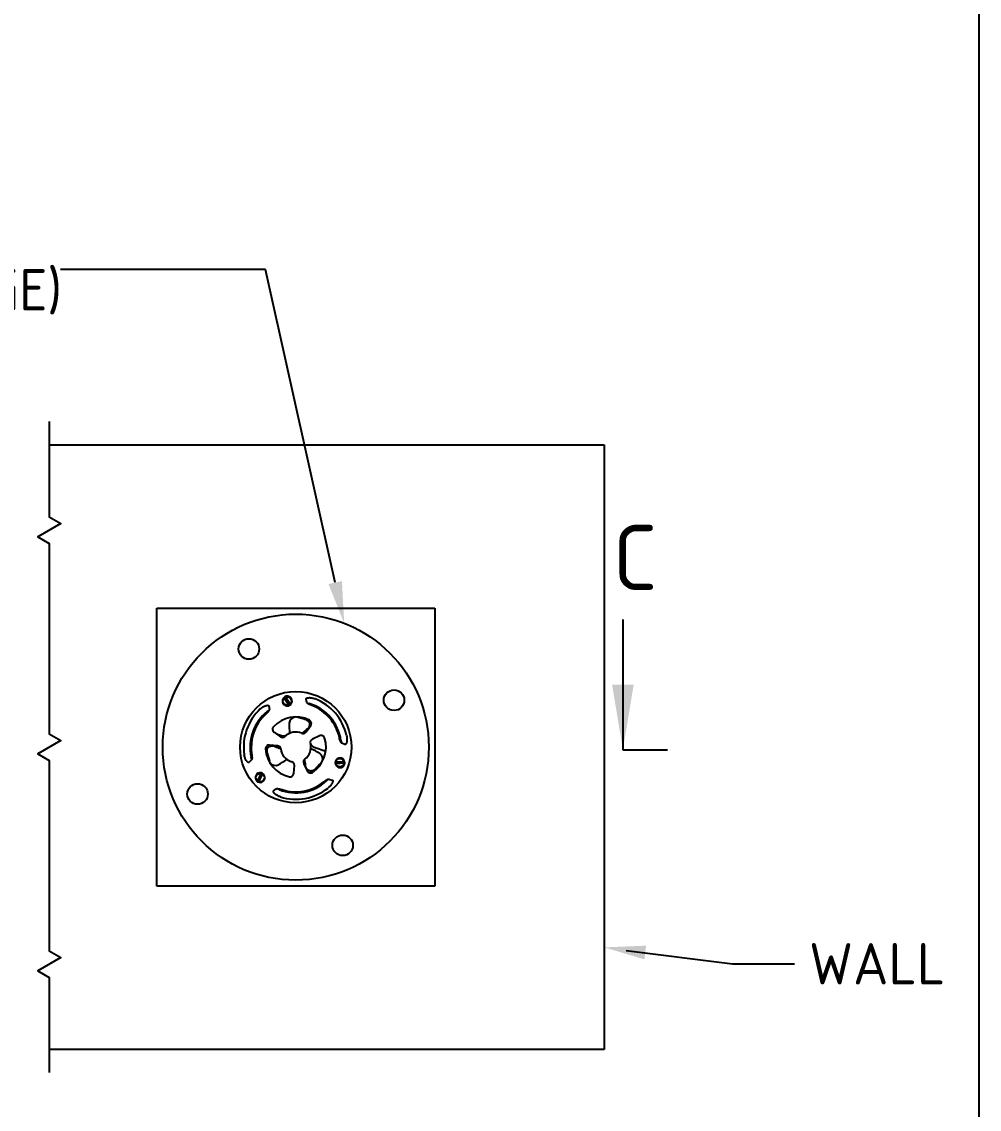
# Model space of a CAD drawing. Header units: millimetres. Extents: x 0 to 4637, y 0 to 3023.
# Drawn here: x 3991 to 4637, y 1555 to 2289 of the extents above; entities that cross this region are included whole.
import ezdxf
from ezdxf.enums import TextEntityAlignment as Align
from ezdxf.lldxf.tags import DXFTag

# ---------------------------------------------------------------- set-up
doc = ezdxf.new("R2010")
doc.units = ezdxf.units.MM
for name, color, linetype in [('__192.168.1.11_U', 7, 'Continuous'), ('Default', 7, 'Continuous'), ('WALL', 7, 'Continuous')]:
    doc.layers.add(name, color=color, linetype=linetype)
doc.styles.add('SEACAD_Solid_Edge_ISO', font='seiso.ttf')
doc.styles.get("Standard").update_dxf_attribs({"font": 'calibri.ttf'})
tags = doc.linetypes.add('CENTER2', pattern=[28.575, 19.05, -3.175, 3.175, -3.175]).pattern_tags.tags
tags[10:11] = [DXFTag(74, 4), DXFTag(75, 0), DXFTag(340, '0'), DXFTag(46, 0.0), DXFTag(50, 0.0), DXFTag(44, 0.0), DXFTag(45, 0.0)]
tags[8:9] = [DXFTag(74, 4), DXFTag(75, 0), DXFTag(340, '0'), DXFTag(46, 0.0), DXFTag(50, 0.0), DXFTag(44, 0.0), DXFTag(45, 0.0)]
tags[6:7] = [DXFTag(74, 4), DXFTag(75, 0), DXFTag(340, '0'), DXFTag(46, 0.0), DXFTag(50, 0.0), DXFTag(44, 0.0), DXFTag(45, 0.0)]
tags[4:5] = [DXFTag(74, 4), DXFTag(75, 0), DXFTag(340, '0'), DXFTag(46, 0.0), DXFTag(50, 0.0), DXFTag(44, 0.0), DXFTag(45, 0.0)]

# ---------------------------------------------------------------- blocks, each defined once
blk = doc.blocks.new('SE8')
at = {"color": 7, "linetype": 'Continuous', "style": 'SEACAD_Solid_Edge_ISO'}
blk.add_text('C', height=7, dxfattribs=at).set_placement((570.17, 223.04), align=Align.TOP_LEFT)
blk = doc.blocks.new('SEANNOT_GROUP20')
at = {"linetype": 'Continuous'}
blk.add_hatch(color=7, dxfattribs=at).paths.add_polyline_path([(570.91, 205.54), (572.08, 198.54), (573.24, 205.54)])
at = {"color": 7, "linetype": 'Continuous'}
blk.add_lwpolyline([(572.08, 212.54), (572.08, 198.54)], dxfattribs=at)

msp = doc.modelspace()

# ---------------------------------------------------------------- linework, layer by layer
msp.add_lwpolyline([(810.3822, 552.4492), (4637.0008, 552.4492), (4637.0008, 3023.4712), (810.3822, 3023.4712)], close=True)
at = {"color": 7, "linetype": 'CENTER2'}
msp.add_lwpolyline([(4009.5133, 2019.325), (4009.5133, 1955.1376), (4017.3615, 1950.6064), (4001.6652, 1941.5441), (4009.5133, 1937.013), (4009.5133, 1808.638), (4017.3615, 1804.1069), (4001.6652, 1795.0446), (4009.5133, 1790.5134), (4009.5133, 1662.1385), (4017.3615, 1657.6073), (4001.6652, 1648.545), (4009.5133, 1644.0138), (4009.5133, 1579.8264)], dxfattribs=at)
at = {"layer": '__192.168.1.11_U', "color": 7, "linetype": 'Continuous'}
for p, q in [((4168.1906, 1832.6177), (4168.1543, 1832.6736)), ((4168.2808, 1832.4788), (4168.1906, 1832.6177)), ((4168.2808, 1832.4788), (4170.9756, 1828.3303)), ((4169.012, 1833.1512), (4168.9757, 1833.2071)), ((4169.1022, 1833.0124), (4169.012, 1833.1512)), ((4169.1022, 1833.0124), (4171.7969, 1828.8638)), ((4170.9756, 1828.3303), (4171.0658, 1828.1914)), ((4171.0658, 1828.1914), (4171.102, 1828.1356)), ((4171.7969, 1828.8638), (4171.8871, 1828.725)), ((4171.8871, 1828.725), (4171.9234, 1828.6691)), ((4183.2998, 1829.7585), (4182.7451, 1832.0203)), ((4157.6966, 1827.3645), (4157.9917, 1825.0544)), ((4182.8437, 1809.8084), (4185.8869, 1814.2412)), ((4161.1532, 1809.6439), (4165.5859, 1806.6007)), ((4162.8192, 1808.5001), (4166.1274, 1807.3306)), ((4191.8707, 1807.2423), (4187.0189, 1804.925)), ((4163.4444, 1800.5432), (4158.0839, 1800.9623)), ((4163.4068, 1799.6352), (4160.0986, 1800.8048)), ((4188.2306, 1799.5162), (4196.0287, 1796.7593)), ((4208.9455, 1801.3755), (4206.7973, 1802.275)), ((4145.9391, 1790.9632), (4144.2576, 1789.3518)), ((4174.4321, 1781.8409), (4174.8512, 1787.2014)), ((4181.168, 1788.3755), (4183.4853, 1783.5236)), ((4202.977, 1789.384), (4202.9105, 1789.3805)), ((4203.0284, 1788.4059), (4202.9619, 1788.4024)), ((4203.1424, 1789.3927), (4202.977, 1789.384)), ((4203.1938, 1788.4146), (4203.0284, 1788.4059)), ((4208.0826, 1789.6521), (4203.1424, 1789.3927)), ((4208.1339, 1788.674), (4203.1938, 1788.4146)), ((4208.0826, 1789.6521), (4208.2479, 1789.6608)), ((4208.1339, 1788.674), (4208.2993, 1788.6827)), ((4208.2479, 1789.6608), (4208.3144, 1789.6643)), ((4208.2993, 1788.6827), (4208.3658, 1788.6862)), ((4150.1448, 1776.8932), (4150.1145, 1776.8338)), ((4150.2199, 1777.0407), (4150.1448, 1776.8932)), ((4150.2199, 1777.0407), (4152.4653, 1781.4487)), ((4151.0927, 1776.5962), (4153.338, 1781.0042)), ((4152.4653, 1781.4487), (4152.5404, 1781.5963)), ((4152.5404, 1781.5963), (4152.5707, 1781.6556)), ((4153.338, 1781.0042), (4153.4132, 1781.1517)), ((4153.4132, 1781.1517), (4153.4434, 1781.2111)), ((4198.2171, 1778.0055), (4200.4533, 1777.355)), ((4151.0175, 1776.4486), (4150.9873, 1776.3893)), ((4151.0927, 1776.5962), (4151.0175, 1776.4486)), ((4160.8139, 1769.9871), (4162.667, 1771.3977))]:
    msp.add_line(p, q, dxfattribs=at)
for centre, radius in [((4175.8187, 1799.5757), 89.7833), ((4144.1588, 1865.8631), 6.9378), ((4175.8187, 1799.5757), 37.5457), ((4242.1052, 1831.2352), 6.9378), ((4170.0389, 1830.6713), 2.8567), ((4205.6382, 1789.0334), 2.8567), ((4151.779, 1779.0224), 2.8567), ((4109.5309, 1767.9166), 6.9378), ((4207.4774, 1733.2887), 6.9378)]:
    msp.add_circle(centre, radius, dxfattribs=at)
for centre, radius, start, end in [((4170.0389, 1830.6713), 3.2648, 317.7568218, 243.3022021), ((4170.0389, 1830.6713), 2.7496, 112.746868, 133.2658685), ((4170.0389, 1830.6713), 3.2648, 243.3022021, 317.7568218), ((4170.0389, 1830.6713), 2.7496, 292.746868, 313.2658685), ((4175.8187, 1799.5757), 30.8262, 8.5539199, 72.505104), ((4175.8187, 1799.5757), 35.1691, 12.8733944, 68.1856295), ((4175.8187, 1799.5757), 35.1691, 132.8733944, 188.1856295), ((4175.8187, 1799.5757), 30.8262, 128.5539199, 192.505104), ((4175.8187, 1799.5757), 30.1187, 132.3036845, 188.7553394), ((4175.8187, 1799.5757), 30.1187, 12.3036845, 68.7553394), ((4175.8187, 1799.5757), 20.4053, 63.3669917, 137.6920322), ((4214.7778, 1813.8082), 43.3723, 177.3896005, 186.481181), ((4175.6217, 1815.663), 4.1729, 93.3092905, 178.3455164), ((4165.125, 1796.5898), 28.0684, 47.5813214, 47.8443624), ((4183.8682, 1815.6271), 2.4486, 325.5295119, 63.3669917), ((4162.539, 1811.6626), 2.4486, 137.6920322, 235.5295119), ((4166.9718, 1808.6194), 2.4486, 235.5295119, 314.3695751), ((4167.4877, 1811.1782), 4.0811, 250.5295119, 305.6796074), ((4175.8187, 1799.5757), 10.2026, 66.6894488, 134.3695751), ((4180.825, 1811.1943), 2.4486, 246.6894488, 325.5295119), ((4194.6148, 1794.9124), 20.0741, 124.8600394, 136.1913801), ((4192.926, 1805.0327), 2.4486, 17.6920322, 115.5295119), ((4157.893, 1798.5211), 2.4486, 85.5295119, 183.3669917), ((4170.4591, 1818.1853), 20.0741, 244.8600394, 255.9028113), ((4162.0464, 1795.7875), 4.0811, 56.0151728, 70.5295119), ((4163.2535, 1798.102), 2.4486, 6.6894488, 85.5295119), ((4175.8187, 1799.5757), 10.2026, 306.6894488, 14.3695751), ((4188.0742, 1802.7154), 2.4486, 115.5295119, 194.3695751), ((4189.5909, 1803.3639), 4.0811, 195.3794165, 250.5295119), ((4175.8187, 1799.5757), 20.4053, 303.3669917, 17.6920322), ((4175.8187, 1799.5757), 20.4053, 183.3669917, 257.6920322), ((4183.7513, 1791.8076), 28.0684, 167.5813214, 167.8443624), ((4175.8187, 1799.5757), 10.2026, 186.6894488, 254.3695751), ((4183.3775, 1789.4308), 2.4486, 126.6894488, 205.5295119), ((4168.6637, 1758.7176), 43.3747, 57.3900315, 66.4306824), ((4189.8492, 1791.7026), 4.1729, 333.3092905, 58.3455164), ((4205.6382, 1789.0334), 3.2648, 123.3022021, 197.7568218), ((4205.6382, 1789.0334), 3.2648, 197.7568218, 123.3022021), ((4161.9851, 1791.3615), 4.1729, 213.3092905, 298.3455164), ((4144.012, 1826.2011), 43.3747, 297.3900315, 306.486907), ((4172.41, 1787.3923), 2.4486, 355.5295119, 74.3695751), ((4162.3821, 1785.6294), 20.0741, 4.8600394, 15.8968359), ((4205.6382, 1789.0334), 2.7496, 172.746868, 193.2658685), ((4205.6382, 1789.0334), 2.7496, 352.746868, 13.2658685), ((4151.779, 1779.0224), 3.2648, 77.7568218, 3.3022021), ((4151.779, 1779.0224), 2.7496, 232.746868, 253.2658685), ((4151.779, 1779.0224), 3.2648, 3.3022021, 77.7568218), ((4151.779, 1779.0224), 2.7496, 52.746868, 73.2658685), ((4175.8187, 1799.5757), 30.8262, 248.5539199, 312.505104), ((4171.9909, 1782.0318), 2.4486, 257.6920322, 355.5295119), ((4185.6948, 1784.5789), 2.4486, 205.5295119, 303.3669917), ((4178.5797, 1810.3296), 28.0684, 287.5813214, 287.8443624), ((4175.8187, 1799.5757), 35.1691, 252.8733944, 308.1856295), ((4175.8187, 1799.5757), 30.1187, 252.3036845, 308.7553394)]:
    msp.add_arc(centre, radius, start, end, dxfattribs=at)
for centre, major_axis, ratio, start_param, end_param in [((4176.4564, 1819.422), (-0.082, -0.316), 0.34561256, 2.99635968, 3.14022488), ((4182.3829, 1817.8811), (-0.0823, -0.3159), 0.34476919, 2.91912793, 3.14155602), ((4182.9833, 1811.6272), (-0.1917, 0.2642), 0.09952379, 2.6590968, 4.23039242), ((4156.6836, 1796.1077), (0.3148, 0.0867), 0.34476919, 2.91912793, 3.14155614), ((4158.3124, 1790.2049), (0.3147, 0.087), 0.34561256, 2.99635968, 3.14022487), ((4182.6732, 1787.3452), (0.3247, 0.0339), 0.09952379, 2.6590968, 4.23039242), ((4188.3895, 1784.7382), (-0.2324, 0.2293), 0.34476919, 2.91912793, 3.14155609), ((4192.6872, 1789.1002), (-0.2327, 0.229), 0.34561256, 2.99635968, 3.14022488)]:
    msp.add_ellipse(centre, major_axis=major_axis, ratio=ratio, start_param=start_param, end_param=end_param, dxfattribs=at)
for points, knots in [([(4182.7451, 1832.0203), (4182.7089, 1832.1629), (4182.7428, 1832.2901), (4182.8798, 1832.4617), (4182.9398, 1832.5151), (4183.0824, 1832.6127), (4183.1653, 1832.6573), (4183.3519, 1832.7385), (4183.4558, 1832.775), (4183.6776, 1832.8389), (4183.796, 1832.8664), (4184.0464, 1832.9131), (4184.1784, 1832.9323), (4184.4552, 1832.9622), (4184.6007, 1832.9729), (4185.049, 1832.9918), (4185.3643, 1832.9868), (4186.0255, 1832.9404), (4186.3741, 1832.8983), (4187.0767, 1832.7763), (4187.4336, 1832.6966), (4187.9781, 1832.5444), (4188.1624, 1832.4879), (4188.528, 1832.3645), (4188.7088, 1832.298), (4188.8875, 1832.2265)], [0, 0, 0, 0, 0.125, 0.125, 0.1875, 0.1875, 0.25, 0.25, 0.3125, 0.3125, 0.375, 0.375, 0.4375, 0.4375, 0.5, 0.5, 0.625, 0.625, 0.75, 0.75, 0.875, 0.875, 0.9375, 0.9375, 1, 1, 1, 1]), ([(4186.7322, 1827.6476), (4186.3269, 1827.8052), (4185.9302, 1827.9698), (4185.3512, 1828.2319), (4185.1627, 1828.3211), (4184.8048, 1828.5002), (4184.6339, 1828.5906), (4184.3109, 1828.7747), (4184.1596, 1828.8681), (4183.8903, 1829.0524), (4183.7707, 1829.1441), (4183.5656, 1829.3282), (4183.4833, 1829.4178), (4183.3602, 1829.5918), (4183.319, 1829.677), (4183.2998, 1829.7585)], [0, 0, 0, 0, 0.25, 0.25, 0.375, 0.375, 0.5, 0.5, 0.625, 0.625, 0.75, 0.75, 0.875, 0.875, 1, 1, 1, 1]), ([(4183.6322, 1829.3261), (4183.7266, 1829.3099), (4183.8213, 1829.2924), (4184.1095, 1829.2355), (4184.3039, 1829.1919), (4184.6959, 1829.0925), (4184.8926, 1829.0368), (4185.0857, 1828.976)], [0.844234397, 0.844234397, 0.844234397, 0.844234397, 0.875, 0.875, 0.9375, 0.9375, 1, 1, 1, 1]), ([(4151.8903, 1825.3497), (4152.1762, 1825.6152), (4152.4698, 1825.8576), (4152.9198, 1826.1931), (4153.0714, 1826.3002), (4153.3777, 1826.5052), (4153.5332, 1826.6037), (4153.9963, 1826.881), (4154.3013, 1827.0427), (4154.9028, 1827.3244), (4155.1996, 1827.4439), (4155.7617, 1827.6337), (4156.0299, 1827.7055), (4156.4085, 1827.776), (4156.531, 1827.7932), (4156.7613, 1827.8134), (4156.8698, 1827.8166), (4157.0719, 1827.8082), (4157.1656, 1827.7967), (4157.3354, 1827.7569), (4157.4104, 1827.7288), (4157.5363, 1827.6558), (4157.5876, 1827.6108), (4157.6636, 1827.5016), (4157.6878, 1827.4375), (4157.6966, 1827.3645)], [0, 0, 0, 0, 0.125, 0.125, 0.1875, 0.1875, 0.25, 0.25, 0.375, 0.375, 0.5, 0.5, 0.625, 0.625, 0.6875, 0.6875, 0.75, 0.75, 0.8125, 0.8125, 0.875, 0.875, 0.9375, 0.9375, 1, 1, 1, 1]), ([(4157.9917, 1825.0544), (4158.0029, 1824.9717), (4157.9954, 1824.879), (4157.9438, 1824.6734), (4157.8988, 1824.559), (4157.7754, 1824.3163), (4157.6976, 1824.1884), (4157.5129, 1823.9196), (4157.4056, 1823.7782), (4157.0556, 1823.3491), (4156.7785, 1823.0479), (4156.1889, 1822.4491), (4155.8718, 1822.1467), (4155.547, 1821.8511)], [0, 0, 0, 0, 0.125, 0.125, 0.25, 0.25, 0.375, 0.375, 0.5, 0.5, 0.75, 0.75, 1, 1, 1, 1]), ([(4156.6062, 1823.6824), (4156.9257, 1823.937), (4157.2526, 1824.1671), (4157.6758, 1824.4343), (4157.7663, 1824.4896), (4157.8572, 1824.5435)], [0, 0, 0, 0, 0.125, 0.125, 0.158768616, 0.158768616, 0.158768616, 0.158768616]), ([(4183.9647, 1817.3962), (4183.9373, 1817.421), (4183.9095, 1817.4453), (4183.7506, 1817.58), (4183.6085, 1817.6825), (4183.162, 1817.9551), (4182.8376, 1818.0923), (4182.4872, 1818.183)], [0.798948976, 0.798948976, 0.798948976, 0.798948976, 0.8125, 0.8125, 0.875, 0.875, 1, 1, 1, 1]), ([(4182.5514, 1818.1288), (4182.7265, 1818.0832), (4182.8956, 1818.0256), (4183.2218, 1817.8871), (4183.3798, 1817.8056), (4183.8253, 1817.5313), (4184.0855, 1817.3101), (4184.5289, 1816.7903), (4184.7022, 1816.5035), (4184.8913, 1816.0342), (4184.9425, 1815.8704), (4185.0182, 1815.5389), (4185.0433, 1815.37), (4185.0688, 1815.0257), (4185.0689, 1814.8491), (4185.0436, 1814.4944), (4185.0184, 1814.3178), (4184.9438, 1813.9661), (4184.8943, 1813.791), (4184.7706, 1813.4422), (4184.6966, 1813.2696), (4184.5281, 1812.9362), (4184.4332, 1812.7742), (4184.2226, 1812.4593), (4184.1057, 1812.3053), (4183.732, 1811.8691), (4183.4522, 1811.6103), (4183.141, 1811.3843)], [0, 0, 0, 0, 0.0625, 0.0625, 0.125, 0.125, 0.25, 0.25, 0.375, 0.375, 0.4375, 0.4375, 0.5, 0.5, 0.5625, 0.5625, 0.625, 0.625, 0.6875, 0.6875, 0.75, 0.75, 0.8125, 0.8125, 0.875, 0.875, 1, 1, 1, 1]), ([(4210.1038, 1807.4113), (4210.1903, 1807.0329), (4210.254, 1806.6555), (4210.3202, 1806.0906), (4210.3372, 1805.9028), (4210.3613, 1805.5346), (4210.3685, 1805.3533), (4210.3767, 1804.8171), (4210.364, 1804.4673), (4210.3068, 1803.8079), (4210.2626, 1803.4968), (4210.1746, 1803.059), (4210.1415, 1802.9173), (4210.0687, 1802.648), (4210.0292, 1802.5205), (4209.9015, 1802.1607), (4209.8041, 1801.9496), (4209.5853, 1801.6055), (4209.4673, 1801.4774), (4209.2768, 1801.3682), (4209.2113, 1801.3464), (4209.0797, 1801.3357), (4209.0131, 1801.3466), (4208.9455, 1801.3755)], [0, 0, 0, 0, 0.125, 0.125, 0.1875, 0.1875, 0.25, 0.25, 0.375, 0.375, 0.5, 0.5, 0.5625, 0.5625, 0.625, 0.625, 0.75, 0.75, 0.875, 0.875, 0.9375, 0.9375, 1, 1, 1, 1]), ([(4156.3848, 1796.1299), (4156.3368, 1796.3043), (4156.3021, 1796.4796), (4156.259, 1796.8313), (4156.2505, 1797.0089), (4156.2654, 1797.5319), (4156.3268, 1797.8677), (4156.5553, 1798.5117), (4156.717, 1798.8051), (4157.0288, 1799.2036), (4157.1451, 1799.3298), (4157.3944, 1799.5611), (4157.5281, 1799.6674), (4157.8136, 1799.8616), (4157.9663, 1799.95), (4158.2863, 1800.1054), (4158.4518, 1800.1719), (4158.7937, 1800.2831), (4158.97, 1800.3278), (4159.334, 1800.3951), (4159.5205, 1800.4172), (4159.8934, 1800.438), (4160.0811, 1800.4369), (4160.4592, 1800.4119), (4160.651, 1800.3877), (4161.2156, 1800.2822), (4161.5796, 1800.1693), (4161.931, 1800.0127)], [0, 0, 0, 0, 0.0625, 0.0625, 0.125, 0.125, 0.25, 0.25, 0.375, 0.375, 0.4375, 0.4375, 0.5, 0.5, 0.5625, 0.5625, 0.625, 0.625, 0.6875, 0.6875, 0.75, 0.75, 0.8125, 0.8125, 0.875, 0.875, 1, 1, 1, 1]), ([(4206.7973, 1802.275), (4206.7201, 1802.3066), (4206.6435, 1802.3595), (4206.4912, 1802.5072), (4206.4146, 1802.6034), (4206.266, 1802.8319), (4206.1941, 1802.9633), (4206.0535, 1803.2579), (4205.9847, 1803.4217), (4205.7881, 1803.9398), (4205.6657, 1804.3307), (4205.4419, 1805.1413), (4205.3382, 1805.569), (4205.2456, 1805.9938)], [0, 0, 0, 0, 0.125, 0.125, 0.25, 0.25, 0.375, 0.375, 0.5, 0.5, 0.75, 0.75, 1, 1, 1, 1]), ([(4206.3019, 1804.1608), (4206.3621, 1803.7606), (4206.3984, 1803.3623), (4206.4187, 1802.8464), (4206.4215, 1802.7272), (4206.4225, 1802.6088)], [0, 0, 0, 0, 0.125, 0.125, 0.162513044, 0.162513044, 0.162513044, 0.162513044]), ([(4144.2576, 1789.3518), (4144.1522, 1789.2492), (4144.0252, 1789.215), (4143.8082, 1789.2477), (4143.7321, 1789.273), (4143.5763, 1789.3476), (4143.4963, 1789.397), (4143.3328, 1789.5179), (4143.2492, 1789.5895), (4143.0831, 1789.7495), (4143.0001, 1789.8382), (4142.8345, 1790.0315), (4142.752, 1790.1361), (4142.5878, 1790.3606), (4142.5057, 1790.4812), (4142.2653, 1790.8597), (4142.112, 1791.1349), (4141.8216, 1791.7303), (4141.6839, 1792.053), (4141.4381, 1792.722), (4141.3287, 1793.0706), (4141.1413, 1793.8002), (4141.0633, 1794.1826), (4141.0078, 1794.5683)], [0, 0, 0, 0, 0.125, 0.125, 0.1875, 0.1875, 0.25, 0.25, 0.3125, 0.3125, 0.375, 0.375, 0.4375, 0.4375, 0.5, 0.5, 0.625, 0.625, 0.75, 0.75, 0.875, 0.875, 1, 1, 1, 1]), ([(4146.134, 1791.5036), (4146.1057, 1791.581), (4146.0781, 1791.659), (4145.9877, 1791.924), (4145.9282, 1792.1141), (4145.8183, 1792.5031), (4145.768, 1792.7016), (4145.7238, 1792.901)], [0.848566431, 0.848566431, 0.848566431, 0.848566431, 0.875, 0.875, 0.9375, 0.9375, 1, 1, 1, 1]), ([(4146.0509, 1794.9912), (4146.1179, 1794.5564), (4146.1736, 1794.1289), (4146.2358, 1793.499), (4146.2528, 1793.2902), (4146.2766, 1792.8902), (4146.2836, 1792.6973), (4146.2854, 1792.3272), (4146.2801, 1792.1489), (4146.2549, 1791.8245), (4146.2352, 1791.6765), (4146.1792, 1791.4108), (4146.1423, 1791.2922), (4146.0527, 1791.0978), (4146, 1791.0206), (4145.9391, 1790.9632)], [0, 0, 0, 0, 0.25, 0.25, 0.375, 0.375, 0.5, 0.5, 0.625, 0.625, 0.75, 0.75, 0.875, 0.875, 1, 1, 1, 1]), ([(4156.3127, 1797.7201), (4156.3049, 1797.6841), (4156.2977, 1797.6478), (4156.2606, 1797.4429), (4156.2428, 1797.2685), (4156.2299, 1796.7455), (4156.2733, 1796.3959), (4156.37, 1796.0472)], [0.798948977, 0.798948977, 0.798948977, 0.798948977, 0.8125, 0.8125, 0.875, 0.875, 1, 1, 1, 1]), ([(4188.5198, 1784.4684), (4188.3927, 1784.3396), (4188.2583, 1784.222), (4187.9753, 1784.0087), (4187.8256, 1783.9126), (4187.3653, 1783.6639), (4187.0437, 1783.5492), (4186.3718, 1783.4251), (4186.0368, 1783.4185), (4185.5358, 1783.4893), (4185.3684, 1783.5269), (4185.0435, 1783.6271), (4184.8846, 1783.6898), (4184.5737, 1783.8399), (4184.4207, 1783.928), (4184.1261, 1784.1273), (4183.9858, 1784.2375), (4183.7186, 1784.4779), (4183.5916, 1784.6083), (4183.3514, 1784.8898), (4183.239, 1785.0403), (4183.0345, 1785.3529), (4182.9416, 1785.516), (4182.7742, 1785.8559), (4182.6993, 1786.0341), (4182.5084, 1786.5759), (4182.4241, 1786.9476), (4182.384, 1787.3301)], [0, 0, 0, 0, 0.0625, 0.0625, 0.125, 0.125, 0.25, 0.25, 0.375, 0.375, 0.4375, 0.4375, 0.5, 0.5, 0.5625, 0.5625, 0.625, 0.625, 0.6875, 0.6875, 0.75, 0.75, 0.8125, 0.8125, 0.875, 0.875, 1, 1, 1, 1]), ([(4187.1786, 1783.6108), (4187.2138, 1783.6221), (4187.2488, 1783.634), (4187.4448, 1783.7043), (4187.6047, 1783.7761), (4187.7593, 1783.8604), (4187.7607, 1783.8612), (4187.7622, 1783.8619)], [0.7989489757, 0.7989489757, 0.7989489757, 0.7989489757, 0.8125, 0.8125, 0.875, 0.875, 0.875591918, 0.875591918, 0.875591918, 0.875591918]), ([(4194.6729, 1776.0884), (4195.012, 1776.3606), (4195.353, 1776.6218), (4195.8694, 1776.9922), (4196.0409, 1777.1108), (4196.3749, 1777.3313), (4196.5387, 1777.4341), (4196.8597, 1777.6217), (4197.0162, 1777.7061), (4197.3104, 1777.8471), (4197.4496, 1777.9048), (4197.7116, 1777.9904), (4197.8303, 1778.0169), (4198.0426, 1778.0365), (4198.137, 1778.0296), (4198.2171, 1778.0055)], [0, 0, 0, 0, 0.25, 0.25, 0.375, 0.375, 0.5, 0.5, 0.625, 0.625, 0.75, 0.75, 0.875, 0.875, 1, 1, 1, 1]), ([(4197.6765, 1777.9338), (4197.6152, 1777.8601), (4197.5528, 1777.7868), (4197.3594, 1777.5658), (4197.2244, 1777.4192), (4196.9424, 1777.1294), (4196.7957, 1776.9869), (4196.6465, 1776.8501)], [0.844234396, 0.844234396, 0.844234396, 0.844234396, 0.875, 0.875, 0.9375, 0.9375, 1, 1, 1, 1]), ([(4200.4533, 1777.355), (4200.5949, 1777.315), (4200.6881, 1777.222), (4200.7682, 1777.0176), (4200.7845, 1776.9389), (4200.7977, 1776.7667), (4200.7948, 1776.6726), (4200.7719, 1776.4704), (4200.7516, 1776.3621), (4200.696, 1776.1381), (4200.6606, 1776.0218), (4200.5759, 1775.7816), (4200.5265, 1775.6577), (4200.414, 1775.403), (4200.3505, 1775.2716), (4200.1426, 1774.8739), (4199.9807, 1774.6034), (4199.61, 1774.0539), (4199.3992, 1773.7732), (4198.9422, 1773.2256), (4198.6947, 1772.9565), (4198.2907, 1772.561), (4198.1496, 1772.4297), (4197.8599, 1772.1747), (4197.7119, 1772.0514), (4197.5606, 1771.9323)], [0, 0, 0, 0, 0.125, 0.125, 0.1875, 0.1875, 0.25, 0.25, 0.3125, 0.3125, 0.375, 0.375, 0.4375, 0.4375, 0.5, 0.5, 0.625, 0.625, 0.75, 0.75, 0.875, 0.875, 0.9375, 0.9375, 1, 1, 1, 1]), ([(4165.4619, 1765.9661), (4165.0909, 1766.0804), (4164.7322, 1766.2139), (4164.2099, 1766.4391), (4164.0388, 1766.5182), (4163.7079, 1766.6814), (4163.5472, 1766.7659), (4163.0788, 1767.0268), (4162.7822, 1767.2128), (4162.2398, 1767.592), (4161.9925, 1767.7858), (4161.6573, 1768.0809), (4161.5512, 1768.1805), (4161.3543, 1768.3782), (4161.2637, 1768.4761), (4161.0159, 1768.7666), (4160.8818, 1768.9565), (4160.6932, 1769.318), (4160.6412, 1769.4843), (4160.6419, 1769.7039), (4160.6558, 1769.7715), (4160.7124, 1769.8908), (4160.7551, 1769.9431), (4160.8139, 1769.9871)], [0, 0, 0, 0, 0.125, 0.125, 0.1875, 0.1875, 0.25, 0.25, 0.375, 0.375, 0.5, 0.5, 0.5625, 0.5625, 0.625, 0.625, 0.75, 0.75, 0.875, 0.875, 0.9375, 0.9375, 1, 1, 1, 1]), ([(4162.667, 1771.3977), (4162.733, 1771.4489), (4162.8171, 1771.4887), (4163.0211, 1771.5468), (4163.1428, 1771.565), (4163.4149, 1771.5795), (4163.5647, 1771.576), (4163.8901, 1771.5504), (4164.0664, 1771.5281), (4164.6134, 1771.4394), (4165.0131, 1771.3499), (4165.827, 1771.1384), (4166.2492, 1771.0143), (4166.6634, 1770.8822)], [0, 0, 0, 0, 0.125, 0.125, 0.25, 0.25, 0.375, 0.375, 0.5, 0.5, 0.75, 0.75, 1, 1, 1, 1]), ([(4164.5478, 1770.8839), (4164.1711, 1771.0319), (4163.8081, 1771.1996), (4163.3511, 1771.4399), (4163.2465, 1771.4971), (4163.1435, 1771.5554)], [0, 0, 0, 0, 0.125, 0.125, 0.162513044, 0.162513044, 0.162513044, 0.162513044])]:
    msp.add_open_spline(points, degree=3, knots=knots, dxfattribs=at)
for points in [[(4182.4652, 1818.197), (4182.1001, 1818.2926), (4180.1245, 1818.8061), (4176.5384, 1819.7376)], [(4156.3689, 1796.0211), (4156.4687, 1795.6571), (4157.0117, 1793.6895), (4157.9981, 1790.1181)], [(4188.2019, 1784.147), (4188.3408, 1784.2525), (4188.4731, 1784.3691), (4188.5988, 1784.497)], [(4188.6219, 1784.509), (4188.8872, 1784.7774), (4190.3198, 1786.2315), (4192.9195, 1788.8714)]]:
    msp.add_open_spline(points, degree=3, dxfattribs=at)
at = {"layer": 'Default', "color": 7, "linetype": 'ByBlock', "lineweight": -2}
for p, q in [((4155.4871, 2122.0564), (4016.979, 2122.0564)), ((4202.4197, 1910.6592), (4155.4871, 2122.0564)), ((4398.6574, 1662.2409), (4470.5239, 1653.3263)), ((4470.5239, 1653.3263), (4512.3862, 1653.3263))]:
    msp.add_line(p, q, dxfattribs=at)
at = {"layer": 'Default', "color": 7, "linetype": 'CENTER2'}
msp.add_line((4396.5443, 1797.8686), (4426.6534, 1797.8686), dxfattribs=at)
at = {"layer": 'Default', "color": 7, "linetype": 'CENTER2', "const_width": 0.00314}
msp.add_lwpolyline([(3149.9845, 1797.8686), (4396.5443, 1797.8686)], dxfattribs=at)
at = {"layer": 'Default', "color": 7, "linetype": 'Continuous'}
for points in [[(4206.9605, 1911.6673), (4208.4683, 1883.4144), (4197.8789, 1909.6511)], [(4411.076, 1656.3277), (4383.9527, 1664.3792), (4412.2212, 1665.5596)]]:
    msp.add_solid(points, dxfattribs=at)
at = {"layer": 'WALL', "color": 7, "linetype": 'Continuous'}
for p, q in [((4009.5133, 2003.6287), (4383.9527, 2003.6287)), ((4383.9527, 2003.6287), (4383.9527, 1595.5228)), ((4081.9543, 1705.7113), (4081.9543, 1893.4401)), ((4081.9543, 1893.4401), (4269.683, 1893.4401)), ((4269.683, 1893.4401), (4269.683, 1705.7113)), ((4269.683, 1705.7113), (4081.9543, 1705.7113)), ((4383.9527, 1595.5228), (4009.5133, 1595.5228))]:
    msp.add_line(p, q, dxfattribs=at)

# ---------------------------------------------------------------- block references
at = {"layer": 'Default', "xscale": 6.278552465, "yscale": 6.278552465, "zscale": 6.278552465}
for name, p in [('SE8', (809.9027, 549.2224)), ('SEANNOT_GROUP20', (804.7265, 551.3132))]:
    msp.add_blockref(name, p, dxfattribs=at)

# ---------------------------------------------------------------- texts
at = {"layer": 'Default', "color": 7, "linetype": 'Continuous', "char_height": 27.908166, "attachment_point": 1}
for s, insert in [('{\\pxsm0.9;\\fSolid Edge ANSI|b0||i0||c0|p34;\\W1.;OVER PRESSURE VALVE\\P(MOUNTED ON 4" FLANGE)\\P}', (3581.9579, 2164.1536)), ('{\\pxsm0.9;\\fSolid Edge ANSI|b0||i0||c0|p34;\\W1.;WALL\\P}', (4522.154, 1667.3223))]:
    msp.add_mtext(s, dxfattribs=dict(at, insert=insert))

doc.saveas('drawing.dxf')
